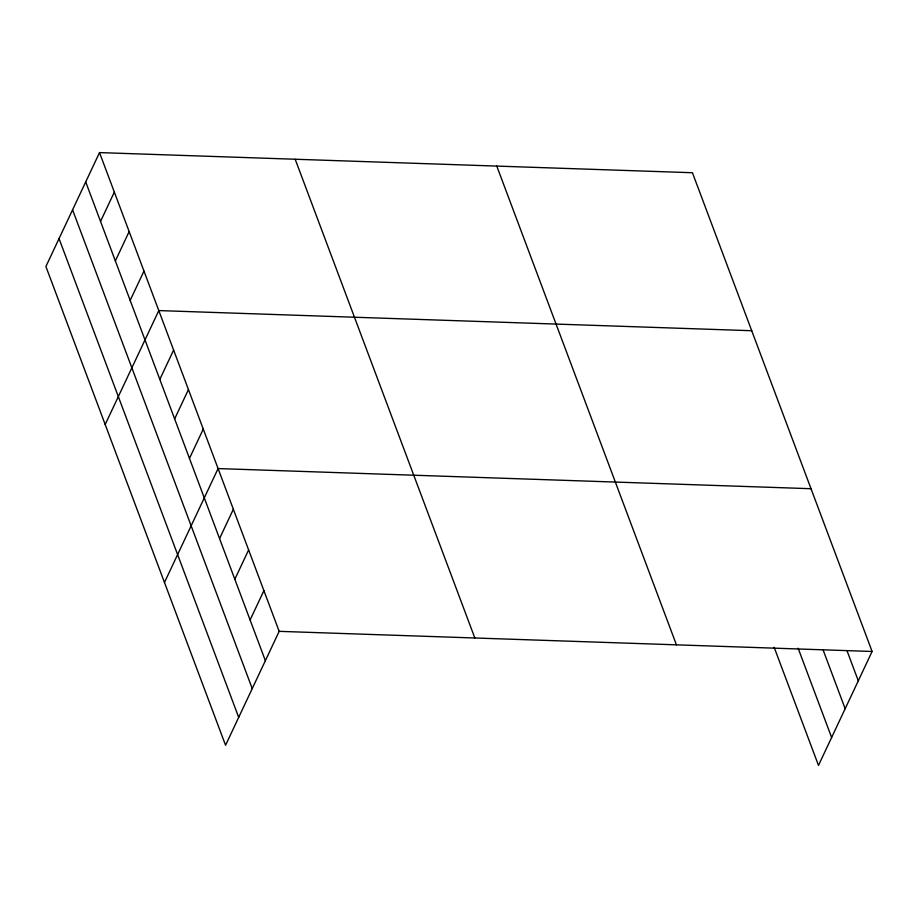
<?xml version="1.0" encoding="UTF-8"?>
<svg xmlns="http://www.w3.org/2000/svg" width="918" height="918" viewBox="0 0 918 918"><rect width="100%" height="100%" fill="white"/><g stroke="black" fill="none" stroke-linecap="round" stroke-linejoin="round"><path stroke-width="1.38" d="M99.511 152.595L45.9 266.518L225.564 745.267L279.175 631.343L99.511 152.595L692.436 172.733L872.1 651.482L818.489 765.405L774.149 647.27M100.532 221.41L114.337 192.091M115.358 260.907L129.151 231.588M130.172 300.404L143.977 271.085M105.191 424.506L158.803 310.582L751.727 330.721M159.824 379.398L173.617 350.079M174.638 418.895L188.442 389.576M189.464 458.392L203.268 429.073M164.471 582.494L218.082 468.57L811.019 488.709M219.563 538.579L233.356 509.26M234.824 579.281L248.629 549.951M250.098 619.971L263.902 590.641M279.175 631.343L872.1 651.482M846.97 650.621L858.296 680.812M822.998 649.657L845.168 708.73M798.132 648.223L831.628 737.487M496.776 166.089L676.428 644.838M295.183 159.239L474.836 637.987M85.707 181.913L265.371 660.662M72.568 209.832L252.232 688.58M59.039 238.6L238.691 717.348"/></g></svg>
